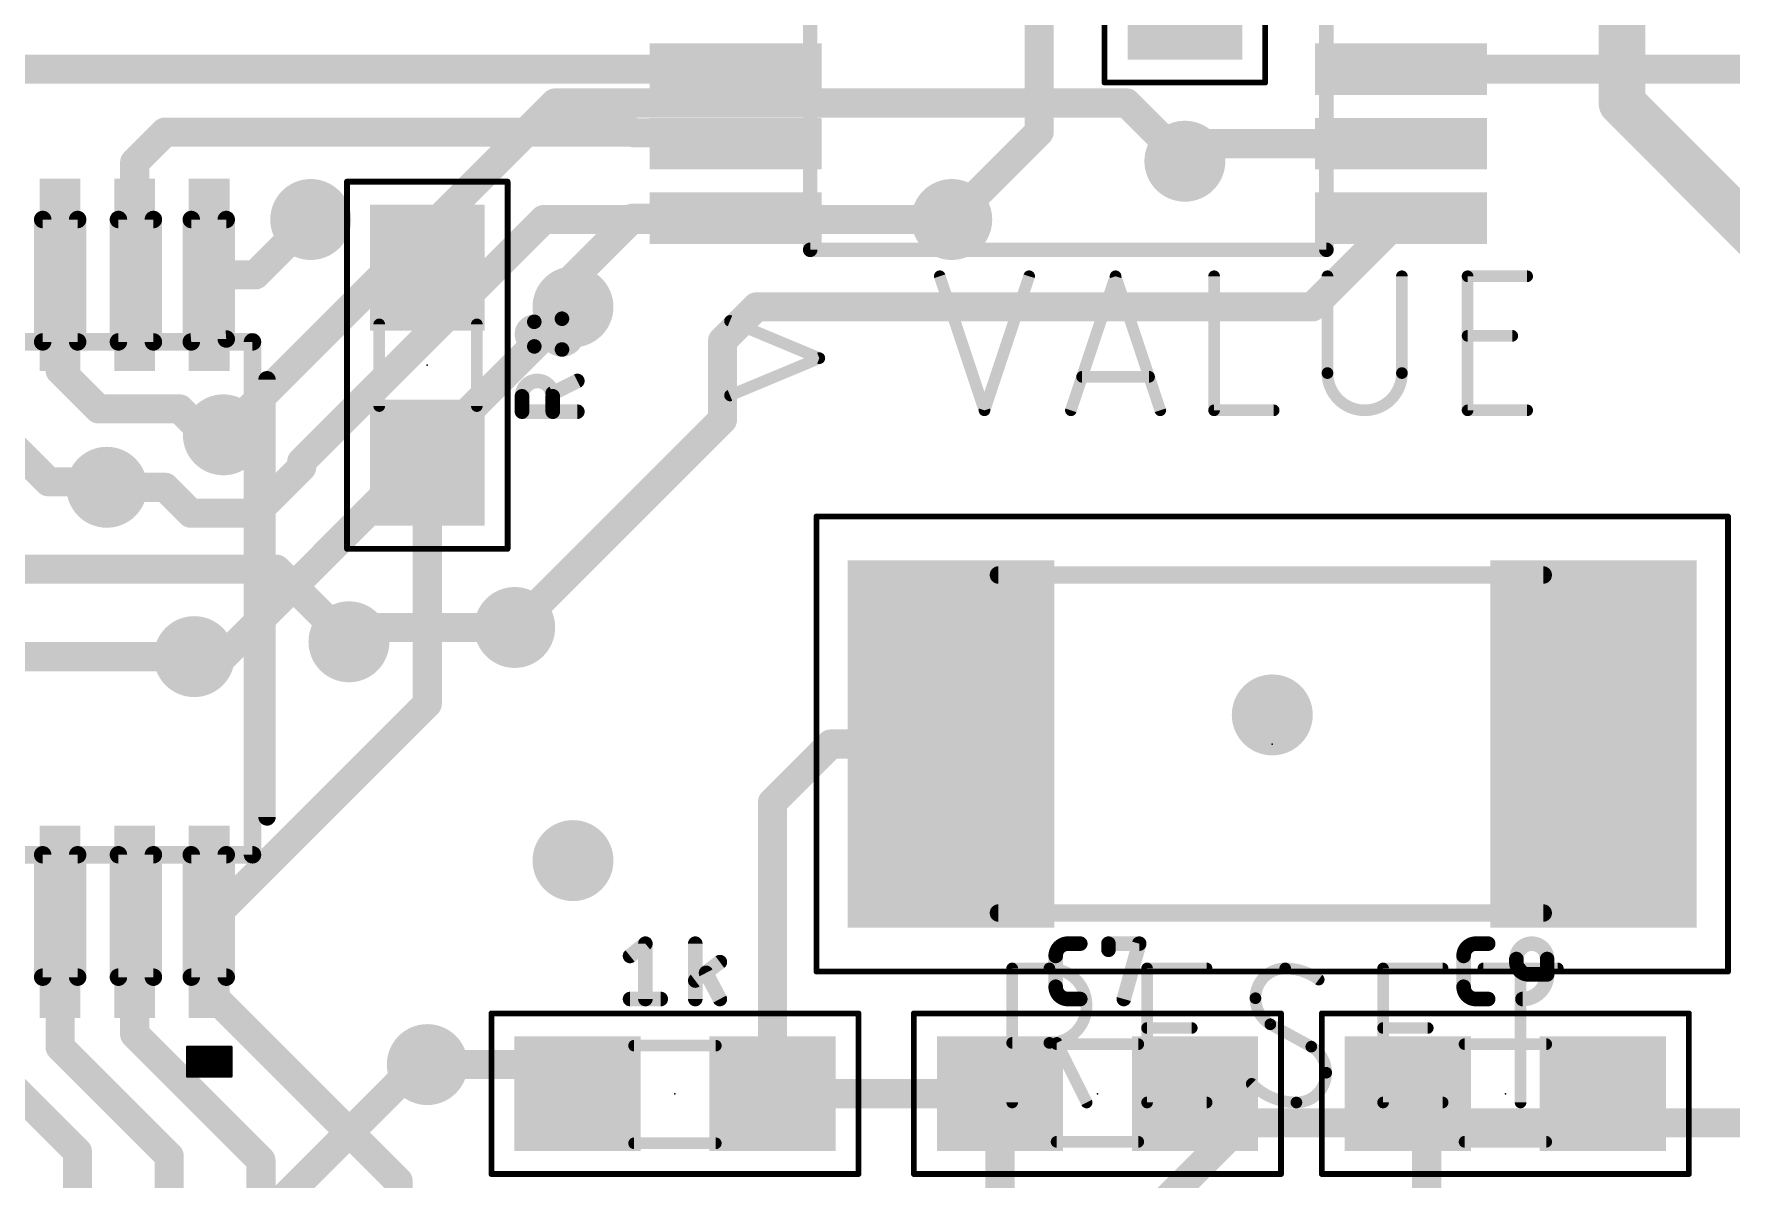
# Model space of a CAD drawing. Extents: x -0.3 to 81.4, y -1.5 to 30.2.
# Drawn here: x 36.96 to 51.75, y 15 to 24.99 of the extents above; entities that cross this region are included whole.
import ezdxf

# ---------------------------------------------------------------- set-up
doc = ezdxf.new("R2010")
doc.units = 0
for name, color, linetype in [('1', 12, 'CONTINUOUS'), ('16', 132, 'CONTINUOUS'), ('18', 110, 'CONTINUOUS'), ('21', 253, 'CONTINUOUS'), ('22', 253, 'CONTINUOUS'), ('23', 53, 'CONTINUOUS'), ('25', 253, 'CONTINUOUS'), ('27', 253, 'CONTINUOUS'), ('39', 12, 'CONTINUOUS'), ('40', 132, 'CONTINUOUS'), ('51', 253, 'CONTINUOUS')]:
    doc.layers.add(name, color=color, linetype=linetype)

# ---------------------------------------------------------------- blocks, each defined once
blk = doc.blocks.new('RECT')
blk.add_solid([(-0.5, -0.5), (0.5, -0.5), (-0.5, 0.5), (0.5, 0.5)])
blk = doc.blocks.new('ROUNDV')
at = {"const_width": 0.5}
blk.add_lwpolyline([(0, -0.25, 1), (0, 0.25, 1), (0, -0.25)], format="xyb", dxfattribs=at)

msp = doc.modelspace()

# ---------------------------------------------------------------- linework, layer by layer
at = {"layer": '1', "const_width": 0.254}
for points in [[(45.72, 24.13), (45.72, 25.4)], [(43.074, 24.679), (36.2309, 24.679)], [(48.874, 24.679), (68.031, 24.679)], [(37.835, 23.865), (38.1, 24.13)], [(38.1, 24.13), (42.181, 24.13)], [(42.181, 24.13), (42.1872, 24.1238)], [(42.1872, 24.1238), (42.9792, 24.1238)], [(42.9792, 24.1238), (43.074, 24.029)], [(44.958, 23.368), (45.72, 24.13)], [(46.99, 23.876), (47.143, 24.029)], [(47.143, 24.029), (48.874, 24.029)], [(37.835, 22.8854), (37.835, 23.865)], [(38.8874, 22.8854), (39.37, 23.368)], [(42.175, 23.379), (41.656, 22.86)], [(43.074, 23.379), (42.175, 23.379)], [(48.874, 23.379), (48.101, 22.606)], [(37.185, 22.8854), (37.185, 22.0524)], [(38.485, 22.8854), (38.8874, 22.8854)], [(41.656, 22.86), (41.656, 22.606)], [(43.255, 22.606), (42.9598, 22.3108)], [(48.101, 22.606), (43.255, 22.606)], [(42.9598, 22.3108), (42.9598, 21.6238)], [(37.185, 22.0524), (37.5204, 21.717)], [(37.5204, 21.717), (38.227, 21.717)], [(38.227, 21.717), (38.4528, 21.4912)], [(42.9598, 21.6238), (41.148, 19.812)], [(36.576, 21.59), (37.084, 21.082)], [(38.4528, 21.4912), (38.608, 21.4912)], [(36.83, 20.32), (35.885, 21.265)], [(40.386, 19.1476), (40.386, 21.248)], [(37.084, 21.082), (37.338, 21.082)], [(37.338, 21.082), (37.386, 21.034)], [(37.386, 21.034), (37.592, 21.034)], [(39.0701, 20.32), (36.83, 20.32)], [(39.703, 19.6871), (39.0701, 20.32)], [(38.354, 19.558), (36.0634, 19.558)], [(38.485, 17.2466), (40.386, 19.1476)], [(43.395, 18.288), (43.903, 18.796)], [(43.903, 18.796), (44.952, 18.796)], [(43.395, 15.748), (43.395, 18.288)], [(37.185, 16.155), (37.185, 17.2466)], [(37.835, 16.267), (37.835, 17.2466)], [(38.485, 17.2466), (38.485, 16.633)], [(38.485, 16.633), (40.132, 14.986)], [(38.136, 15.204), (37.185, 16.155)], [(38.936, 15.166), (37.835, 16.267)], [(37.336, 15.242), (36.535, 16.043)], [(40.386, 16.002), (41.441, 16.002)], [(41.441, 16.002), (41.695, 15.748)], [(43.395, 15.748), (45.378, 15.748)], [(45.378, 13.12), (45.378, 15.748)], [(49.0982, 15.5838), (48.934, 15.748)], [(49.0982, 11.33), (49.0982, 15.5838)], [(37.336, 14.15), (37.336, 15.242)], [(38.136, 14.15), (38.136, 15.204)], [(38.936, 14.15), (38.936, 15.166)], [(40.132, 14.986), (40.132, 14.029)]]:
    msp.add_lwpolyline(points, dxfattribs=at)
at = {"layer": '1', "const_width": 0.127}
for points in [[(43.074, 24.6155, 1), (43.074, 24.7425)], [(48.874, 24.7425, 1), (48.874, 24.6155)], [(38.1, 24.1935, 1), (38.1, 24.0665)], [(38.1449, 24.0851, 1), (38.0551, 24.1749)], [(42.2259, 24.1749, 1), (42.1361, 24.0851)], [(42.1872, 24.1873, 1), (42.1872, 24.0603)], [(42.1423, 24.0789, 1), (42.2321, 24.1687)], [(42.181, 24.0665, 1), (42.181, 24.1935)], [(43.0241, 24.1687, 1), (42.9343, 24.0789)], [(42.9792, 24.0603, 1), (42.9792, 24.1873)], [(43.0291, 23.9841, 1), (43.1189, 24.0739)], [(45.6565, 24.13, 1), (45.7835, 24.13)], [(45.7649, 24.0851, 1), (45.6751, 24.1749)], [(47.143, 24.0925, 1), (47.143, 23.9655)], [(47.1879, 23.9841, 1), (47.0981, 24.0739)], [(48.874, 23.9655, 1), (48.874, 24.0925)], [(37.8985, 23.865, 1), (37.7715, 23.865)], [(37.7901, 23.9099, 1), (37.8799, 23.8201)], [(46.9451, 23.9209, 1), (47.0349, 23.8311)], [(39.4149, 23.3231, 1), (39.3251, 23.4129)], [(42.175, 23.4425, 1), (42.175, 23.3155)], [(42.2199, 23.3341, 1), (42.1301, 23.4239)], [(43.074, 23.3155, 1), (43.074, 23.4425)], [(44.9131, 23.4129, 1), (45.0029, 23.3231)], [(48.9189, 23.3341, 1), (48.8291, 23.4239)], [(37.2485, 22.8854, 1), (37.1215, 22.8854)], [(37.7715, 22.8854, 1), (37.8985, 22.8854)], [(38.485, 22.9489, 1), (38.485, 22.8219)], [(38.8425, 22.9303, 1), (38.9323, 22.8405)], [(38.8874, 22.8219, 1), (38.8874, 22.9489)], [(41.7195, 22.86, 1), (41.5925, 22.86)], [(41.6111, 22.9049, 1), (41.7009, 22.8151)], [(41.5925, 22.606, 1), (41.7195, 22.606)], [(43.255, 22.6695, 1), (43.255, 22.5425)], [(43.2999, 22.5611, 1), (43.2101, 22.6509)], [(48.0561, 22.6509, 1), (48.1459, 22.5611)], [(48.101, 22.5425, 1), (48.101, 22.6695)], [(43.0233, 22.3108, 1), (42.8963, 22.3108)], [(42.9149, 22.3557, 1), (43.0047, 22.2659)], [(37.2299, 22.0973, 1), (37.1401, 22.0075)], [(37.1215, 22.0524, 1), (37.2485, 22.0524)], [(37.5204, 21.7805, 1), (37.5204, 21.6535)], [(37.4755, 21.6721, 1), (37.5653, 21.7619)], [(38.2719, 21.7619, 1), (38.1821, 21.6721)], [(38.227, 21.6535, 1), (38.227, 21.7805)], [(43.0047, 21.5789, 1), (42.9149, 21.6687)], [(38.4528, 21.5547, 1), (38.4528, 21.4277)], [(38.608, 21.4277, 1), (38.608, 21.5547)], [(42.8963, 21.6238, 1), (43.0233, 21.6238)], [(38.4079, 21.4463, 1), (38.4977, 21.5361)], [(40.4495, 21.248, 1), (40.3225, 21.248)], [(37.084, 21.1455, 1), (37.084, 21.0185)], [(37.0391, 21.0371, 1), (37.1289, 21.1269)], [(37.3829, 21.1269, 1), (37.2931, 21.0371)], [(37.386, 21.0975, 1), (37.386, 20.9705)], [(37.338, 21.0185, 1), (37.338, 21.1455)], [(37.592, 20.9705, 1), (37.592, 21.0975)], [(37.3411, 20.9891, 1), (37.4309, 21.0789)], [(39.115, 20.3649, 1), (39.0252, 20.2751)], [(39.0701, 20.2565, 1), (39.0701, 20.3835)], [(41.1031, 19.8569, 1), (41.1929, 19.7671)], [(38.354, 19.4945, 1), (38.354, 19.6215)], [(39.6581, 19.6422, 1), (39.7479, 19.732)], [(40.4309, 19.1027, 1), (40.3411, 19.1925)], [(40.3225, 19.1476, 1), (40.4495, 19.1476)], [(43.903, 18.8595, 1), (43.903, 18.7325)], [(43.9479, 18.7511, 1), (43.8581, 18.8409)], [(44.952, 18.7325, 1), (44.952, 18.8595)], [(43.4585, 18.288, 1), (43.3315, 18.288)], [(43.3501, 18.3329, 1), (43.4399, 18.2431)], [(37.2485, 17.2466, 1), (37.1215, 17.2466)], [(37.8985, 17.2466, 1), (37.7715, 17.2466)], [(38.5485, 17.2466, 1), (38.4215, 17.2466)], [(38.4401, 17.2915, 1), (38.5299, 17.2017)], [(38.5299, 16.6779, 1), (38.4401, 16.5881)], [(38.4215, 16.633, 1), (38.5485, 16.633)], [(37.2299, 16.1999, 1), (37.1401, 16.1101)], [(37.8799, 16.3119, 1), (37.7901, 16.2221)], [(37.7715, 16.267, 1), (37.8985, 16.267)], [(37.1215, 16.155, 1), (37.2485, 16.155)], [(40.386, 16.0655, 1), (40.386, 15.9385)], [(41.4859, 16.0469, 1), (41.3961, 15.9571)], [(41.441, 15.9385, 1), (41.441, 16.0655)], [(41.6501, 15.7031, 1), (41.7399, 15.7929)], [(43.395, 15.8115, 1), (43.395, 15.6845)], [(45.4415, 15.748, 1), (45.3145, 15.748)], [(45.378, 15.6845, 1), (45.378, 15.8115)], [(48.9789, 15.7929, 1), (48.8891, 15.7031)], [(43.3315, 15.748, 1), (43.4585, 15.748)], [(49.1617, 15.5838, 1), (49.0347, 15.5838)], [(49.0533, 15.5389, 1), (49.1431, 15.6287)], [(37.3995, 15.242, 1), (37.2725, 15.242)], [(37.2911, 15.1971, 1), (37.3809, 15.2869)], [(38.1995, 15.204, 1), (38.0725, 15.204)], [(38.0911, 15.1591, 1), (38.1809, 15.2489)], [(38.9995, 15.166, 1), (38.8725, 15.166)], [(38.8911, 15.1211, 1), (38.9809, 15.2109)], [(40.1955, 14.986, 1), (40.0685, 14.986)], [(40.0871, 14.9411, 1), (40.1769, 15.0309)]]:
    msp.add_lwpolyline(points, format="xyb", dxfattribs=at)
at = {"layer": '16'}
for points, const_width in [([(50.8, 26.67), (50.8, 24.384)], 0.4064), ([(50.8, 24.384), (52.324, 22.86)], 0.4064), ([(38.608, 21.4912), (41.5008, 24.384)], 0.254), ([(41.5008, 24.384), (46.482, 24.384)], 0.254), ([(46.482, 24.384), (46.99, 23.876)], 0.254), ([(39.291, 21.257), (41.402, 23.368)], 0.254), ([(41.402, 23.368), (44.958, 23.368)], 0.254), ([(41.656, 22.606), (38.481, 19.431)], 0.254), ([(38.8909, 20.8082), (39.291, 21.2083)], 0.254), ([(39.291, 21.2083), (39.291, 21.257)], 0.254), ([(37.592, 21.034), (38.0993, 21.034)], 0.254), ([(38.0993, 21.034), (38.3251, 20.8082)], 0.254), ([(38.3251, 20.8082), (38.8909, 20.8082)], 0.254), ([(39.878, 19.812), (39.7531, 19.6871)], 0.254), ([(41.148, 19.812), (39.878, 19.812)], 0.254), ([(38.481, 19.431), (38.354, 19.558)], 0.254), ([(39.7531, 19.6871), (39.703, 19.6871)], 0.254), ([(36.996, 12.7), (40.298, 16.002)], 0.254), ([(40.386, 16.002), (40.298, 16.002)], 0.254), ([(44.704, 12.7), (47.498, 15.494)], 0.254), ([(47.498, 15.494), (54.528, 15.494)], 0.254)]:
    msp.add_lwpolyline(points, dxfattribs=dict(at, const_width=const_width))
for points, const_width in [([(50.8718, 24.4558, 1), (50.7282, 24.3122)], 0.2032), ([(41.5008, 24.4475, 1), (41.5008, 24.3205)], 0.127), ([(41.5457, 24.3391, 1), (41.4559, 24.4289)], 0.127), ([(46.5269, 24.4289, 1), (46.4371, 24.3391)], 0.127), ([(46.482, 24.3205, 1), (46.482, 24.4475)], 0.127), ([(50.6984, 24.384, 1), (50.9016, 24.384)], 0.2032), ([(46.9451, 23.8311, 1), (47.0349, 23.9209)], 0.127), ([(41.402, 23.4315, 1), (41.402, 23.3045)], 0.127), ([(41.4469, 23.3231, 1), (41.3571, 23.4129)], 0.127), ([(44.958, 23.3045, 1), (44.958, 23.4315)], 0.127), ([(41.7009, 22.5611, 1), (41.6111, 22.6509)], 0.127), ([(38.5631, 21.5361, 1), (38.6529, 21.4463)], 0.127), ([(39.3545, 21.257, 1), (39.2275, 21.257)], 0.127), ([(39.2461, 21.3019, 1), (39.3359, 21.2121)], 0.127), ([(39.3359, 21.1634, 1), (39.2461, 21.2532)], 0.127), ([(37.592, 21.0975, 1), (37.592, 20.9705)], 0.127), ([(38.1442, 21.0789, 1), (38.0544, 20.9891)], 0.127), ([(38.0993, 20.9705, 1), (38.0993, 21.0975)], 0.127), ([(39.2275, 21.2083, 1), (39.3545, 21.2083)], 0.127), ([(38.3251, 20.8717, 1), (38.3251, 20.7447)], 0.127), ([(38.2802, 20.7633, 1), (38.37, 20.8531)], 0.127), ([(38.846, 20.8531, 1), (38.9358, 20.7633)], 0.127), ([(38.8909, 20.7447, 1), (38.8909, 20.8717)], 0.127), ([(39.878, 19.8755, 1), (39.878, 19.7485)], 0.127), ([(39.9229, 19.7671, 1), (39.8331, 19.8569)], 0.127), ([(41.148, 19.7485, 1), (41.148, 19.8755)], 0.127), ([(38.3989, 19.6029, 1), (38.3091, 19.5131)], 0.127), ([(39.703, 19.7506, 1), (39.703, 19.6236)], 0.127), ([(39.7082, 19.732, 1), (39.798, 19.6422)], 0.127), ([(39.7531, 19.6236, 1), (39.7531, 19.7506)], 0.127), ([(38.4361, 19.4759, 1), (38.5259, 19.3861)], 0.127), ([(38.4361, 19.3861, 1), (38.5259, 19.4759)], 0.127), ([(40.298, 16.0655, 1), (40.298, 15.9385)], 0.127), ([(40.3429, 15.9571, 1), (40.2531, 16.0469)], 0.127), ([(40.386, 15.9385, 1), (40.386, 16.0655)], 0.127), ([(47.498, 15.5575, 1), (47.498, 15.4305)], 0.127), ([(47.5429, 15.4491, 1), (47.4531, 15.5389)], 0.127)]:
    msp.add_lwpolyline(points, format="xyb", dxfattribs=dict(at, const_width=const_width))
at = {"layer": '21'}
for points, const_width in [([(38.989, 18.161), (38.989, 21.971)], 0.1524), ([(38.6755, 16.1544), (38.2945, 16.1544)], 0.0254), ([(38.2945, 16.1544), (38.2945, 15.9004)], 0.0254), ([(38.2945, 16.129), (38.6755, 16.129)], 0.0254), ([(38.6755, 15.9004), (38.6755, 16.1544)], 0.0254), ([(38.2945, 16.1036), (38.6755, 16.1036)], 0.0254), ([(38.2945, 16.0782), (38.6755, 16.0782)], 0.0254), ([(38.2945, 16.0528), (38.6755, 16.0528)], 0.0254), ([(38.2945, 16.0274), (38.6755, 16.0274)], 0.0254), ([(38.2945, 16.002), (38.6755, 16.002)], 0.0254), ([(38.2945, 15.9766), (38.6755, 15.9766)], 0.0254), ([(38.2945, 15.9512), (38.6755, 15.9512)], 0.0254), ([(38.2945, 15.9258), (38.6755, 15.9258)], 0.0254), ([(38.2945, 15.9004), (38.6755, 15.9004)], 0.0254), ([(38.2945, 15.9004), (38.6755, 15.9004)], 0.0254)]:
    msp.add_lwpolyline(points, dxfattribs=dict(at, const_width=const_width))
for points, const_width in [([(39.0271, 21.971, 1), (38.9509, 21.971)], 0.0762), ([(38.9509, 18.161, 1), (39.0271, 18.161)], 0.0762), ([(38.2945, 16.1608, 1), (38.2945, 16.1481)], 0.0127), ([(38.3008, 16.1544, 1), (38.2881, 16.1544)], 0.0127), ([(38.2945, 16.1354, 1), (38.2945, 16.1227)], 0.0127), ([(38.6818, 16.1544, 1), (38.6691, 16.1544)], 0.0127), ([(38.6755, 16.1481, 1), (38.6755, 16.1608)], 0.0127), ([(38.6755, 16.1227, 1), (38.6755, 16.1354)], 0.0127), ([(38.2945, 16.11, 1), (38.2945, 16.0972)], 0.0127), ([(38.2945, 16.0846, 1), (38.2945, 16.0719)], 0.0127), ([(38.2945, 16.0592, 1), (38.2945, 16.0465)], 0.0127), ([(38.2945, 16.0338, 1), (38.2945, 16.021)], 0.0127), ([(38.2945, 16.0084, 1), (38.2945, 15.9957)], 0.0127), ([(38.2945, 15.983, 1), (38.2945, 15.9703)], 0.0127), ([(38.6755, 16.0972, 1), (38.6755, 16.11)], 0.0127), ([(38.6755, 16.0719, 1), (38.6755, 16.0846)], 0.0127), ([(38.6755, 16.0465, 1), (38.6755, 16.0592)], 0.0127), ([(38.6755, 16.021, 1), (38.6755, 16.0338)], 0.0127), ([(38.6755, 15.9957, 1), (38.6755, 16.0084)], 0.0127), ([(38.6755, 15.9703, 1), (38.6755, 15.983)], 0.0127), ([(38.2945, 15.9322, 1), (38.2945, 15.9195)], 0.0127), ([(38.2945, 15.9068, 1), (38.2945, 15.8941)], 0.0127), ([(38.2945, 15.9068, 1), (38.2945, 15.8941)], 0.0127), ([(38.2881, 15.9004, 1), (38.3008, 15.9004)], 0.0127), ([(38.2945, 15.9575, 1), (38.2945, 15.9449)], 0.0127), ([(38.6691, 15.9004, 1), (38.6818, 15.9004)], 0.0127), ([(38.6755, 15.9449, 1), (38.6755, 15.9575)], 0.0127), ([(38.6755, 15.9195, 1), (38.6755, 15.9322)], 0.0127), ([(38.6755, 15.8941, 1), (38.6755, 15.9068)], 0.0127), ([(38.6755, 15.8941, 1), (38.6755, 15.9068)], 0.0127)]:
    msp.add_lwpolyline(points, format="xyb", dxfattribs=dict(at, const_width=const_width))
at = {"layer": '22', "const_width": 0.127}
for points in [[(43.724, 28.204), (43.724, 23.104)], [(48.224, 23.104), (48.224, 28.204)], [(43.724, 23.104), (48.224, 23.104)]]:
    msp.add_lwpolyline(points, dxfattribs=at)
at = {"layer": '22', "const_width": 0.0635}
for points in [[(43.724, 23.1358, 1), (43.724, 23.0723)], [(43.6923, 23.104, 1), (43.7558, 23.104)], [(48.1923, 23.104, 1), (48.2558, 23.104)], [(48.224, 23.0723, 1), (48.224, 23.1358)]]:
    msp.add_lwpolyline(points, format="xyb", dxfattribs=at)
at = {"layer": '23'}
for p in [(40.386, 22.098), (47.752, 18.796), (42.545, 15.748), (46.228, 15.748), (49.784, 15.748)]:
    msp.add_point(p, dxfattribs=at)
at = {"layer": '25'}
for points, const_width in [([(41.3187, 22.4764, 1), (41.3187, 22.2619)], 0.127), ([(41.3187, 22.2619, 1), (41.3187, 22.4764)], 0.127), ([(41.3187, 22.5081, 1), (41.3187, 22.4446)], 0.0635), ([(41.3187, 22.4446, 1), (41.3187, 22.5081)], 0.0635), ([(41.56, 22.5032, 1), (41.56, 22.2351)], 0.127), ([(41.56, 22.2351, 1), (41.56, 22.5032)], 0.127), ([(41.56, 22.5349, 1), (41.56, 22.4714)], 0.0635), ([(41.56, 22.4714, 1), (41.56, 22.5349)], 0.0635), ([(41.3187, 22.2936, 1), (41.3187, 22.2301)], 0.0635), ([(41.3187, 22.2301, 1), (41.3187, 22.2936)], 0.0635), ([(41.56, 22.2668, 1), (41.56, 22.2033)], 0.0635), ([(41.56, 22.2033, 1), (41.56, 22.2668)], 0.0635), ([(41.4796, 21.8269, 1), (41.2115, 21.8269)], 0.127), ([(41.4654, 21.8821, 1), (41.4938, 21.8253)], 0.0635), ([(41.7083, 21.9325, 1), (41.6799, 21.9893)], 0.0635), ([(41.2433, 21.8269, 1), (41.1797, 21.8269)], 0.0635), ([(41.1797, 21.8269, 1), (41.2433, 21.8269)], 0.0635), ([(41.2115, 21.7246, 1), (41.2115, 21.6611)], 0.0635), ([(41.5114, 21.8269, 1), (41.4479, 21.8269)], 0.0635), ([(41.4479, 21.8269, 1), (41.5114, 21.8269)], 0.0635), ([(41.6941, 21.6611, 1), (41.6941, 21.7246)], 0.0635), ([(41.1797, 21.6928, 1), (41.2433, 21.6928)], 0.0635), ([(41.4479, 21.6928, 1), (41.5114, 21.6928)], 0.0635), ([(45.9712, 17.0561, 0.4142), (45.8639, 16.9489)], 0.127), ([(45.9712, 17.0878, 1), (45.9712, 17.0244)], 0.0635), ([(45.9712, 17.0244, 1), (45.9712, 17.0878)], 0.0635), ([(46.0784, 17.0244, 1), (46.0784, 17.0878)], 0.0635), ([(46.3557, 17.0561, 1), (46.2922, 17.0561)], 0.0635), ([(46.2922, 17.0025, 1), (46.3557, 17.0025)], 0.0635), ([(46.324, 17.0878, 1), (46.324, 17.0244)], 0.0635), ([(46.6227, 17.0476, 1), (46.5615, 17.0646)], 0.0635), ([(46.5921, 17.0244, 1), (46.5921, 17.0878)], 0.0635), ([(49.5272, 17.0561, 0.4142), (49.4199, 16.9489)], 0.127), ([(49.5272, 17.0878, 1), (49.5272, 17.0244)], 0.0635), ([(49.5272, 17.0244, 1), (49.5272, 17.0878)], 0.0635), ([(49.6344, 17.0244, 1), (49.6344, 17.0878)], 0.0635), ([(50.1481, 16.922, 1), (49.88, 16.922)], 0.127), ([(45.5101, 16.8402, 1), (45.4593, 16.8402)], 0.0508), ([(45.4847, 16.8656, 1), (45.4847, 16.8148)], 0.0508), ([(45.8092, 16.1911, 1), (45.8092, 16.8402)], 0.1016), ([(45.8092, 16.8656, 1), (45.8092, 16.8148)], 0.0508), ([(45.8092, 16.8148, 1), (45.8092, 16.8656)], 0.0508), ([(45.8957, 16.9489, 1), (45.8322, 16.9489)], 0.0635), ([(45.8322, 16.9489, 1), (45.8957, 16.9489)], 0.0635), ([(46.6861, 16.8402, 1), (46.6353, 16.8402)], 0.0508), ([(46.6607, 16.8656, 1), (46.6607, 16.8148)], 0.0508), ([(47.1799, 16.8148, 1), (47.1799, 16.8656)], 0.0508), ([(47.8649, 16.8402, 0.4142), (47.6052, 16.5806)], 0.1016), ([(48.157, 16.7428, 0.1623), (47.8649, 16.8402)], 0.1016), ([(47.8649, 16.8656, 1), (47.8649, 16.8148)], 0.0508), ([(47.8649, 16.8148, 1), (47.8649, 16.8656)], 0.0508), ([(48.7435, 16.8402, 1), (48.6927, 16.8402)], 0.0508), ([(48.7181, 16.8656, 1), (48.7181, 16.8148)], 0.0508), ([(49.2373, 16.8148, 1), (49.2373, 16.8656)], 0.0508), ([(49.4517, 16.9489, 1), (49.3882, 16.9489)], 0.0635), ([(49.3882, 16.9489, 1), (49.4517, 16.9489)], 0.0635), ([(49.5921, 16.8656, 1), (49.5921, 16.8148)], 0.0508), ([(49.9117, 16.922, 1), (49.8482, 16.922)], 0.0635), ([(49.9117, 16.8952, 1), (49.8482, 16.8952)], 0.0635), ([(49.8482, 16.922, 1), (49.9117, 16.922)], 0.0635), ([(49.8482, 16.8952, 1), (49.9117, 16.8952)], 0.0635), ([(49.88, 16.8952, 0.4142), (49.9872, 16.788)], 0.127), ([(49.942, 16.8402, 1), (49.8912, 16.8402)], 0.0508), ([(50.1798, 16.922, 1), (50.1163, 16.922)], 0.0635), ([(50.1163, 16.922, 1), (50.1798, 16.922)], 0.0635), ([(50.2412, 16.8148, 1), (50.2412, 16.8656)], 0.0508), ([(45.8639, 16.6807, 0.4142), (45.9712, 16.5735)], 0.127), ([(45.8957, 16.6807, 1), (45.8322, 16.6807)], 0.0635), ([(48.1418, 16.7225, 1), (48.1722, 16.7632)], 0.0508), ([(49.4199, 16.6807, 0.4142), (49.5272, 16.5735)], 0.127), ([(49.4517, 16.6807, 1), (49.3882, 16.6807)], 0.0635), ([(49.9336, 16.5735, 0.4142), (50.1481, 16.788)], 0.127), ([(49.9872, 16.8197, 1), (49.9872, 16.7562)], 0.0635), ([(49.9872, 16.7562, 1), (49.9872, 16.8197)], 0.0635), ([(50.1798, 16.788, 1), (50.1163, 16.788)], 0.0635), ([(50.1163, 16.788, 1), (50.1798, 16.788)], 0.0635), ([(50.1481, 16.7562, 1), (50.1481, 16.8197)], 0.0635), ([(45.8322, 16.6807, 1), (45.8957, 16.6807)], 0.0635), ([(45.9712, 16.6052, 1), (45.9712, 16.5418)], 0.0635), ([(45.9712, 16.5418, 1), (45.9712, 16.6052)], 0.0635), ([(46.0784, 16.5418, 1), (46.0784, 16.6052)], 0.0635), ([(46.4274, 16.582, 1), (46.4886, 16.565)], 0.0635), ([(47.6052, 16.5806, 0.2656), (47.7351, 16.3534)], 0.1016), ([(47.6306, 16.5806, 1), (47.5798, 16.5806)], 0.0508), ([(47.5798, 16.5806, 1), (47.6306, 16.5806)], 0.0508), ([(49.3882, 16.6807, 1), (49.4517, 16.6807)], 0.0635), ([(49.5272, 16.6052, 1), (49.5272, 16.5418)], 0.0635), ([(49.5272, 16.5418, 1), (49.5272, 16.6052)], 0.0635), ([(49.6344, 16.5418, 1), (49.6344, 16.6052)], 0.0635), ([(49.9336, 16.6052, 1), (49.9336, 16.5418)], 0.0635), ([(46.6607, 16.3463, 1), (46.6607, 16.2955)], 0.0508), ([(47.0501, 16.2955, 1), (47.0501, 16.3463)], 0.0508), ([(47.7472, 16.3757, 1), (47.7229, 16.3311)], 0.0508), ([(47.7222, 16.3315, 1), (47.748, 16.3752)], 0.0508), ([(48.7181, 16.3463, 1), (48.7181, 16.2955)], 0.0508), ([(49.1075, 16.2955, 1), (49.1075, 16.3463)], 0.0508), ([(45.4847, 16.2165, 1), (45.4847, 16.1657)], 0.0508), ([(45.8092, 16.2165, 1), (45.8092, 16.1657)], 0.0508), ([(45.8092, 16.1657, 1), (45.8092, 16.2165)], 0.0508), ([(45.8968, 16.2024, 1), (45.8514, 16.1797)], 0.0508), ([(48.2219, 15.9314, 0.2656), (48.0921, 16.1586)], 0.1016), ([(48.105, 16.1805, 1), (48.0792, 16.1367)], 0.0508), ([(48.0799, 16.1363, 1), (48.1042, 16.1809)], 0.0508), ([(47.9623, 15.6718, 0.4142), (48.2219, 15.9314)], 0.1016), ([(48.2473, 15.9314, 1), (48.1965, 15.9314)], 0.0508), ([(47.5728, 15.8341, 0.2), (47.9623, 15.6718)], 0.1016), ([(47.5908, 15.852, 1), (47.5548, 15.8162)], 0.0508), ([(48.1965, 15.9314, 1), (48.2473, 15.9314)], 0.0508), ([(45.4593, 15.6718, 1), (45.5101, 15.6718)], 0.0508), ([(46.1111, 15.6604, 1), (46.1565, 15.6832)], 0.0508), ([(46.6607, 15.6972, 1), (46.6607, 15.6464)], 0.0508), ([(46.6353, 15.6718, 1), (46.6861, 15.6718)], 0.0508), ([(47.1799, 15.6464, 1), (47.1799, 15.6972)], 0.0508), ([(47.9623, 15.6972, 1), (47.9623, 15.6464)], 0.0508), ([(47.9623, 15.6464, 1), (47.9623, 15.6972)], 0.0508), ([(48.7181, 15.6972, 1), (48.7181, 15.6464)], 0.0508), ([(48.6927, 15.6718, 1), (48.7435, 15.6718)], 0.0508), ([(49.2373, 15.6464, 1), (49.2373, 15.6972)], 0.0508), ([(49.8912, 15.6718, 1), (49.942, 15.6718)], 0.0508)]:
    msp.add_lwpolyline(points, format="xyb", dxfattribs=dict(at, const_width=const_width))
for points, const_width in [([(41.6941, 21.9609), (41.4796, 21.8537)], 0.127), ([(41.2115, 21.6928), (41.2115, 21.8269)], 0.127), ([(41.6941, 21.6928), (41.2115, 21.6928)], 0.127), ([(41.4796, 21.8269), (41.4796, 21.6928)], 0.127), ([(45.9712, 17.0561), (46.0784, 17.0561)], 0.127), ([(46.324, 17.0025), (46.324, 17.0561)], 0.127), ([(46.324, 17.0561), (46.5921, 17.0561)], 0.127), ([(46.5921, 17.0561), (46.458, 16.5735)], 0.127), ([(49.5272, 17.0561), (49.6344, 17.0561)], 0.127), ([(45.4847, 15.6718), (45.4847, 16.8402)], 0.1016), ([(45.4847, 16.8402), (45.8092, 16.8402)], 0.1016), ([(45.8639, 16.6807), (45.8639, 16.9489)], 0.127), ([(46.6607, 15.6718), (46.6607, 16.8402)], 0.1016), ([(46.6607, 16.8402), (47.1799, 16.8402)], 0.1016), ([(48.7181, 15.6718), (48.7181, 16.8402)], 0.1016), ([(48.7181, 16.8402), (49.2373, 16.8402)], 0.1016), ([(49.4199, 16.6807), (49.4199, 16.9489)], 0.127), ([(49.5921, 16.8402), (50.2412, 16.8402)], 0.1016), ([(49.88, 16.8952), (49.88, 16.922)], 0.127), ([(49.9166, 15.6718), (49.9166, 16.8402)], 0.1016), ([(50.1481, 16.922), (50.1481, 16.788)], 0.127), ([(50.1481, 16.788), (49.9872, 16.788)], 0.127), ([(46.0784, 16.5735), (45.9712, 16.5735)], 0.127), ([(49.6344, 16.5735), (49.5272, 16.5735)], 0.127), ([(46.6607, 16.3209), (47.0501, 16.3209)], 0.1016), ([(48.0921, 16.1586), (47.7351, 16.3534)], 0.1016), ([(48.7181, 16.3209), (49.1075, 16.3209)], 0.1016), ([(45.8092, 16.1911), (45.4847, 16.1911)], 0.1016), ([(46.1338, 15.6718), (45.8741, 16.1911)], 0.1016), ([(47.1799, 15.6718), (46.6607, 15.6718)], 0.1016), ([(49.2373, 15.6718), (48.7181, 15.6718)], 0.1016)]:
    msp.add_lwpolyline(points, dxfattribs=dict(at, const_width=const_width))
at = {"layer": '27'}
for points, const_width in [([(44.8536, 22.8732), (45.2431, 21.7048)], 0.1016), ([(45.2431, 21.7048), (45.6325, 22.8732)], 0.1016), ([(45.9966, 21.7048), (46.3861, 22.8732)], 0.1016), ([(46.3861, 22.8732), (46.7755, 21.7048)], 0.1016), ([(47.2449, 22.8732), (47.2449, 21.7048)], 0.1016), ([(48.2332, 22.8732), (48.2332, 22.0294)], 0.1016), ([(48.8823, 22.0294), (48.8823, 22.8732)], 0.1016), ([(49.4547, 21.7048), (49.4547, 22.8732)], 0.1016), ([(49.4547, 22.8732), (49.974, 22.8732)], 0.1016), ([(43.0248, 22.4837), (43.8037, 22.1592)], 0.1016), ([(49.4547, 22.3539), (49.8441, 22.3539)], 0.1016), ([(43.8037, 22.1592), (43.0248, 21.8346)], 0.1016), ([(46.6782, 21.9969), (46.094, 21.9969)], 0.1016), ([(47.2449, 21.7048), (47.7642, 21.7048)], 0.1016), ([(49.974, 21.7048), (49.4547, 21.7048)], 0.1016), ([(42.1533, 16.9489), (42.2874, 17.0561)], 0.127), ([(42.2874, 17.0561), (42.2874, 16.5735)], 0.127), ([(42.7222, 16.5735), (42.7222, 17.0561)], 0.127), ([(42.9367, 16.8952), (42.7222, 16.7344)], 0.127), ([(42.9367, 16.5735), (42.816, 16.8014)], 0.127), ([(42.1533, 16.5735), (42.4214, 16.5735)], 0.127)]:
    msp.add_lwpolyline(points, dxfattribs=dict(at, const_width=const_width))
for points, const_width in [([(44.8777, 22.8812, 1), (44.8295, 22.8652)], 0.0508), ([(45.6566, 22.8652, 1), (45.6084, 22.8812)], 0.0508), ([(46.4102, 22.8812, 1), (46.362, 22.8652)], 0.0508), ([(46.4102, 22.8652, 1), (46.362, 22.8812)], 0.0508), ([(47.2703, 22.8732, 1), (47.2195, 22.8732)], 0.0508), ([(48.2586, 22.8732, 1), (48.2078, 22.8732)], 0.0508), ([(48.9077, 22.8732, 1), (48.8569, 22.8732)], 0.0508), ([(49.4801, 22.8732, 1), (49.4293, 22.8732)], 0.0508), ([(49.4547, 22.8986, 1), (49.4547, 22.8478)], 0.0508), ([(49.974, 22.8478, 1), (49.974, 22.8986)], 0.0508), ([(43.0346, 22.5072, 1), (43.015, 22.4603)], 0.0508), ([(49.4547, 22.3793, 1), (49.4547, 22.3285)], 0.0508), ([(49.8441, 22.3285, 1), (49.8441, 22.3793)], 0.0508), ([(43.8135, 22.1357, 1), (43.794, 22.1826)], 0.0508), ([(43.794, 22.1357, 1), (43.8135, 22.1826)], 0.0508), ([(46.094, 22.0223, 1), (46.094, 21.9715)], 0.0508), ([(46.6782, 21.9715, 1), (46.6782, 22.0223)], 0.0508), ([(48.2332, 22.0294, 1), (48.8823, 22.0294)], 0.1016), ([(48.2586, 22.0294, 1), (48.2078, 22.0294)], 0.0508), ([(48.2078, 22.0294, 1), (48.2586, 22.0294)], 0.0508), ([(48.9077, 22.0294, 1), (48.8569, 22.0294)], 0.0508), ([(48.8569, 22.0294, 1), (48.9077, 22.0294)], 0.0508), ([(43.015, 21.8581, 1), (43.0346, 21.8112)], 0.0508), ([(47.2449, 21.7302, 1), (47.2449, 21.6794)], 0.0508), ([(47.7642, 21.6794, 1), (47.7642, 21.7302)], 0.0508), ([(49.4547, 21.7302, 1), (49.4547, 21.6794)], 0.0508), ([(49.974, 21.6794, 1), (49.974, 21.7302)], 0.0508), ([(45.219, 21.7128, 1), (45.2672, 21.6968)], 0.0508), ([(45.219, 21.6968, 1), (45.2672, 21.7128)], 0.0508), ([(45.9725, 21.7128, 1), (46.0207, 21.6968)], 0.0508), ([(46.7514, 21.6968, 1), (46.7996, 21.7128)], 0.0508), ([(47.2195, 21.7048, 1), (47.2703, 21.7048)], 0.0508), ([(49.4293, 21.7048, 1), (49.4801, 21.7048)], 0.0508), ([(42.3191, 17.0561, 1), (42.2556, 17.0561)], 0.0635), ([(42.3072, 17.0313, 1), (42.2675, 17.0809)], 0.0635), ([(42.7539, 17.0561, 1), (42.6904, 17.0561)], 0.0635), ([(42.1335, 16.9736, 1), (42.1732, 16.9241)], 0.0635), ([(42.9557, 16.8698, 1), (42.9176, 16.9206)], 0.0635), ([(42.7031, 16.7598, 1), (42.7412, 16.709)], 0.0635), ([(42.8441, 16.8162, 1), (42.788, 16.7865)], 0.0635), ([(42.1533, 16.6052, 1), (42.1533, 16.5418)], 0.0635), ([(42.2556, 16.5735, 1), (42.3191, 16.5735)], 0.0635), ([(42.4214, 16.5418, 1), (42.4214, 16.6052)], 0.0635), ([(42.6904, 16.5735, 1), (42.7539, 16.5735)], 0.0635), ([(42.9086, 16.5586, 1), (42.9647, 16.5884)], 0.0635)]:
    msp.add_lwpolyline(points, format="xyb", dxfattribs=dict(at, const_width=const_width))
at = {"layer": '39', "const_width": 0.0508}
for points in [[(39.686, 20.498), (39.686, 23.698)], [(39.686, 23.698), (41.086, 23.698)], [(41.086, 23.698), (41.086, 20.498)], [(43.779, 16.813), (43.779, 20.779)], [(43.779, 20.779), (51.725, 20.779)], [(51.725, 20.779), (51.725, 16.813)], [(41.086, 20.498), (39.686, 20.498)], [(51.725, 16.813), (43.779, 16.813)], [(40.945, 15.048), (40.945, 16.448)], [(40.945, 16.448), (44.145, 16.448)], [(44.145, 16.448), (44.145, 15.048)], [(44.628, 16.448), (47.828, 16.448)], [(44.628, 15.048), (44.628, 16.448)], [(47.828, 16.448), (47.828, 15.048)], [(48.184, 16.448), (51.384, 16.448)], [(48.184, 15.048), (48.184, 16.448)], [(51.384, 16.448), (51.384, 15.048)], [(44.145, 15.048), (40.945, 15.048)], [(47.828, 15.048), (44.628, 15.048)], [(51.384, 15.048), (48.184, 15.048)]]:
    msp.add_lwpolyline(points, dxfattribs=at)
at = {"layer": '39', "const_width": 0.0254}
for points in [[(39.6987, 23.698, 1), (39.6733, 23.698)], [(39.686, 23.7107, 1), (39.686, 23.6853)], [(41.0987, 23.698, 1), (41.0733, 23.698)], [(41.086, 23.6853, 1), (41.086, 23.7107)], [(43.7917, 20.779, 1), (43.7663, 20.779)], [(43.779, 20.7917, 1), (43.779, 20.7663)], [(51.7377, 20.779, 1), (51.7123, 20.779)], [(51.725, 20.7663, 1), (51.725, 20.7917)], [(39.686, 20.5107, 1), (39.686, 20.4853)], [(39.6733, 20.498, 1), (39.6987, 20.498)], [(41.0733, 20.498, 1), (41.0987, 20.498)], [(41.086, 20.4853, 1), (41.086, 20.5107)], [(43.779, 16.8257, 1), (43.779, 16.8003)], [(43.7663, 16.813, 1), (43.7917, 16.813)], [(51.7123, 16.813, 1), (51.7377, 16.813)], [(51.725, 16.8003, 1), (51.725, 16.8257)], [(40.9577, 16.448, 1), (40.9323, 16.448)], [(40.945, 16.4607, 1), (40.945, 16.4353)], [(44.1577, 16.448, 1), (44.1323, 16.448)], [(44.145, 16.4353, 1), (44.145, 16.4607)], [(44.628, 16.4607, 1), (44.628, 16.4353)], [(44.6407, 16.448, 1), (44.6153, 16.448)], [(47.8407, 16.448, 1), (47.8153, 16.448)], [(47.828, 16.4353, 1), (47.828, 16.4607)], [(48.184, 16.4607, 1), (48.184, 16.4353)], [(48.1967, 16.448, 1), (48.1713, 16.448)], [(51.3967, 16.448, 1), (51.3713, 16.448)], [(51.384, 16.4353, 1), (51.384, 16.4607)], [(40.945, 15.0607, 1), (40.945, 15.0353)], [(40.9323, 15.048, 1), (40.9577, 15.048)], [(44.1323, 15.048, 1), (44.1577, 15.048)], [(44.145, 15.0353, 1), (44.145, 15.0607)], [(44.628, 15.0607, 1), (44.628, 15.0353)], [(44.6153, 15.048, 1), (44.6407, 15.048)], [(47.8153, 15.048, 1), (47.8407, 15.048)], [(47.828, 15.0353, 1), (47.828, 15.0607)], [(48.184, 15.0607, 1), (48.184, 15.0353)], [(48.1713, 15.048, 1), (48.1967, 15.048)], [(51.3713, 15.048, 1), (51.3967, 15.048)], [(51.384, 15.0353, 1), (51.384, 15.0607)]]:
    msp.add_lwpolyline(points, format="xyb", dxfattribs=at)
at = {"layer": '40', "const_width": 0.0508}
for points in [[(46.29, 27.762), (46.29, 24.562)], [(47.69, 24.562), (47.69, 27.762)], [(46.29, 24.562), (47.69, 24.562)]]:
    msp.add_lwpolyline(points, dxfattribs=at)
at = {"layer": '40', "const_width": 0.0254}
for points in [[(46.29, 24.5747, 1), (46.29, 24.5493)], [(46.2773, 24.562, 1), (46.3027, 24.562)], [(47.6773, 24.562, 1), (47.7027, 24.562)], [(47.69, 24.5493, 1), (47.69, 24.5747)]]:
    msp.add_lwpolyline(points, format="xyb", dxfattribs=at)
at = {"layer": '51'}
for points, const_width in [([(37.338, 23.368), (37.0332, 23.368)], 0.1524), ([(37.0332, 23.368), (37.0332, 22.3012)], 0.1524), ([(37.338, 22.3012), (37.338, 23.368)], 0.1524), ([(37.9984, 23.368), (37.6936, 23.368)], 0.1524), ([(37.6936, 23.368), (37.6936, 22.3012)], 0.1524), ([(37.9984, 22.3012), (37.9984, 23.368)], 0.1524), ([(38.6334, 23.368), (38.3286, 23.368)], 0.1524), ([(38.3286, 23.368), (38.3286, 22.3012)], 0.1524), ([(38.6334, 22.3266), (38.6334, 23.368)], 0.1524), ([(39.967, 22.454), (39.967, 21.742)], 0.1016), ([(40.818, 22.454), (40.818, 21.742)], 0.1016), ([(38.862, 22.3012), (32.258, 22.3012)], 0.1524), ([(37.0332, 22.3012), (37.338, 22.3012)], 0.1524), ([(37.6936, 22.3012), (37.9984, 22.3012)], 0.1524), ([(38.3286, 22.3012), (38.6334, 22.3266)], 0.1524), ([(38.862, 17.8308), (38.862, 22.3012)], 0.1524), ([(50.114, 20.269), (45.365, 20.269)], 0.1524), ([(32.258, 17.8308), (38.862, 17.8308)], 0.1524), ([(37.338, 17.8308), (37.0332, 17.8308)], 0.1524), ([(37.0332, 17.8308), (37.0332, 16.764)], 0.1524), ([(37.338, 16.764), (37.338, 17.8308)], 0.1524), ([(37.9984, 17.8308), (37.6936, 17.8308)], 0.1524), ([(37.6936, 17.8308), (37.6936, 16.764)], 0.1524), ([(37.9984, 16.764), (37.9984, 17.8308)], 0.1524), ([(38.6334, 17.8308), (38.3286, 17.8308)], 0.1524), ([(38.3286, 17.8308), (38.3286, 16.764)], 0.1524), ([(38.6334, 16.764), (38.6334, 17.8308)], 0.1524), ([(50.114, 17.323), (45.365, 17.323)], 0.1524), ([(37.0332, 16.764), (37.338, 16.764)], 0.1524), ([(37.6936, 16.764), (37.9984, 16.764)], 0.1524), ([(38.3286, 16.764), (38.6334, 16.764)], 0.1524), ([(42.901, 16.167), (42.189, 16.167)], 0.1016), ([(45.872, 16.18), (46.584, 16.18)], 0.1016), ([(49.428, 16.18), (50.14, 16.18)], 0.1016), ([(42.901, 15.316), (42.189, 15.316)], 0.1016), ([(45.872, 15.329), (46.584, 15.329)], 0.1016), ([(49.428, 15.329), (50.14, 15.329)], 0.1016)]:
    msp.add_lwpolyline(points, dxfattribs=dict(at, const_width=const_width))
for points, const_width in [([(37.0332, 23.4061, 1), (37.0332, 23.3299)], 0.0762), ([(37.0713, 23.368, 1), (36.9951, 23.368)], 0.0762), ([(37.3761, 23.368, 1), (37.2999, 23.368)], 0.0762), ([(37.338, 23.3299, 1), (37.338, 23.4061)], 0.0762), ([(37.6936, 23.4061, 1), (37.6936, 23.3299)], 0.0762), ([(37.7317, 23.368, 1), (37.6555, 23.368)], 0.0762), ([(38.0365, 23.368, 1), (37.9603, 23.368)], 0.0762), ([(37.9984, 23.3299, 1), (37.9984, 23.4061)], 0.0762), ([(38.3286, 23.4061, 1), (38.3286, 23.3299)], 0.0762), ([(38.3667, 23.368, 1), (38.2905, 23.368)], 0.0762), ([(38.6715, 23.368, 1), (38.5953, 23.368)], 0.0762), ([(38.6334, 23.3299, 1), (38.6334, 23.4061)], 0.0762), ([(39.9924, 22.454, 1), (39.9416, 22.454)], 0.0508), ([(40.8434, 22.454, 1), (40.7926, 22.454)], 0.0508), ([(37.0332, 22.3393, 1), (37.0332, 22.2631)], 0.0762), ([(37.338, 22.2631, 1), (37.338, 22.3393)], 0.0762), ([(37.6936, 22.3393, 1), (37.6936, 22.2631)], 0.0762), ([(37.9984, 22.2631, 1), (37.9984, 22.3393)], 0.0762), ([(38.3254, 22.3392, 1), (38.3318, 22.2632)], 0.0762), ([(38.5953, 22.3266, 1), (38.6715, 22.3266)], 0.0762), ([(38.6366, 22.2886, 1), (38.6302, 22.3646)], 0.0762), ([(38.9001, 22.3012, 1), (38.8239, 22.3012)], 0.0762), ([(38.862, 22.2631, 1), (38.862, 22.3393)], 0.0762), ([(36.9951, 22.3012, 1), (37.0713, 22.3012)], 0.0762), ([(37.2999, 22.3012, 1), (37.3761, 22.3012)], 0.0762), ([(37.6555, 22.3012, 1), (37.7317, 22.3012)], 0.0762), ([(37.9603, 22.3012, 1), (38.0365, 22.3012)], 0.0762), ([(38.2905, 22.3012, 1), (38.3667, 22.3012)], 0.0762), ([(39.9416, 21.742, 1), (39.9924, 21.742)], 0.0508), ([(40.7926, 21.742, 1), (40.8434, 21.742)], 0.0508), ([(45.365, 20.3071, 1), (45.365, 20.2309)], 0.0762), ([(50.114, 20.2309, 1), (50.114, 20.3071)], 0.0762), ([(37.0332, 17.8689, 1), (37.0332, 17.7927)], 0.0762), ([(37.0713, 17.8308, 1), (36.9951, 17.8308)], 0.0762), ([(37.3761, 17.8308, 1), (37.2999, 17.8308)], 0.0762), ([(37.338, 17.7927, 1), (37.338, 17.8689)], 0.0762), ([(37.6936, 17.8689, 1), (37.6936, 17.7927)], 0.0762), ([(37.7317, 17.8308, 1), (37.6555, 17.8308)], 0.0762), ([(38.0365, 17.8308, 1), (37.9603, 17.8308)], 0.0762), ([(37.9984, 17.7927, 1), (37.9984, 17.8689)], 0.0762), ([(38.3286, 17.8689, 1), (38.3286, 17.7927)], 0.0762), ([(38.3667, 17.8308, 1), (38.2905, 17.8308)], 0.0762), ([(38.6715, 17.8308, 1), (38.5953, 17.8308)], 0.0762), ([(38.6334, 17.7927, 1), (38.6334, 17.8689)], 0.0762), ([(38.862, 17.7927, 1), (38.862, 17.8689)], 0.0762), ([(38.8239, 17.8308, 1), (38.9001, 17.8308)], 0.0762), ([(45.365, 17.3611, 1), (45.365, 17.2849)], 0.0762), ([(50.114, 17.2849, 1), (50.114, 17.3611)], 0.0762), ([(37.0332, 16.8021, 1), (37.0332, 16.7259)], 0.0762), ([(36.9951, 16.764, 1), (37.0713, 16.764)], 0.0762), ([(37.2999, 16.764, 1), (37.3761, 16.764)], 0.0762), ([(37.338, 16.7259, 1), (37.338, 16.8021)], 0.0762), ([(37.6936, 16.8021, 1), (37.6936, 16.7259)], 0.0762), ([(37.6555, 16.764, 1), (37.7317, 16.764)], 0.0762), ([(37.9603, 16.764, 1), (38.0365, 16.764)], 0.0762), ([(37.9984, 16.7259, 1), (37.9984, 16.8021)], 0.0762), ([(38.3286, 16.8021, 1), (38.3286, 16.7259)], 0.0762), ([(38.2905, 16.764, 1), (38.3667, 16.764)], 0.0762), ([(38.5953, 16.764, 1), (38.6715, 16.764)], 0.0762), ([(38.6334, 16.7259, 1), (38.6334, 16.8021)], 0.0762), ([(42.189, 16.1924, 1), (42.189, 16.1416)], 0.0508), ([(42.901, 16.1416, 1), (42.901, 16.1924)], 0.0508), ([(45.872, 16.2054, 1), (45.872, 16.1546)], 0.0508), ([(46.584, 16.1546, 1), (46.584, 16.2054)], 0.0508), ([(49.428, 16.2054, 1), (49.428, 16.1546)], 0.0508), ([(50.14, 16.1546, 1), (50.14, 16.2054)], 0.0508), ([(42.189, 15.3414, 1), (42.189, 15.2906)], 0.0508), ([(42.901, 15.2906, 1), (42.901, 15.3414)], 0.0508), ([(45.872, 15.3544, 1), (45.872, 15.3036)], 0.0508), ([(46.584, 15.3036, 1), (46.584, 15.3544)], 0.0508), ([(49.428, 15.3544, 1), (49.428, 15.3036)], 0.0508), ([(50.14, 15.3036, 1), (50.14, 15.3544)], 0.0508)]:
    msp.add_lwpolyline(points, format="xyb", dxfattribs=dict(at, const_width=const_width))

# ---------------------------------------------------------------- block references
at = {"layer": '1', "xscale": 1.5, "yscale": 0.45}
for p in [(43.074, 24.679), (48.874, 24.679), (43.074, 24.029), (48.874, 24.029), (43.074, 23.379), (48.874, 23.379)]:
    msp.add_blockref('RECT', p, dxfattribs=at)
at = {"layer": '1'}
for p, xscale, yscale, rotation in [((37.185, 22.8854), 1.6764, 0.3556, 90), ((37.835, 22.8854), 1.6764, 0.3556, 90), ((38.485, 22.8854), 1.6764, 0.3556, 90), ((44.952, 18.796), 1.8, 3.2, 180), ((50.552, 18.796), 1.8, 3.2, 180), ((37.185, 17.2466), 1.6764, 0.3556, 90), ((37.835, 17.2466), 1.6764, 0.3556, 90), ((38.485, 17.2466), 1.6764, 0.3556, 90)]:
    msp.add_blockref('RECT', p, dxfattribs=dict(at, xscale=xscale, yscale=yscale, rotation=rotation))
at = {"layer": '1', "xscale": 1.1}
for p, rotation in [((40.386, 22.948), 270), ((40.386, 21.248), 270), ((41.695, 15.748), 180), ((43.395, 15.748), 180)]:
    msp.add_blockref('RECT', p, dxfattribs=dict(at, rotation=rotation))
for p in [(45.378, 15.748), (47.078, 15.748), (48.934, 15.748), (50.634, 15.748)]:
    msp.add_blockref('RECT', p, dxfattribs=at)
at = {"layer": '16', "xscale": 1.1, "rotation": 270}
msp.add_blockref('RECT', (46.99, 25.312), dxfattribs=at)
at = {"layer": '18', "xscale": 0.7056, "yscale": 0.7056}
for p in [(46.99, 23.876), (46.99, 23.876), (39.37, 23.368), (39.37, 23.368), (44.958, 23.368), (44.958, 23.368), (41.656, 22.606), (41.656, 22.606), (38.608, 21.4912), (38.608, 21.4912), (37.592, 21.034), (37.592, 21.034), (41.148, 19.812), (41.148, 19.812), (39.703, 19.6871), (39.703, 19.6871), (38.354, 19.558), (38.354, 19.558), (47.752, 19.05), (47.752, 19.05), (41.656, 17.78), (41.656, 17.78), (40.386, 16.002), (40.386, 16.002)]:
    msp.add_blockref('ROUNDV', p, dxfattribs=at)
at = {"layer": '51'}
for p, xscale, yscale, rotation in [((40.3911, 22.6862), 0.5001, 0.95, 270), ((40.3911, 21.5177), 0.5001, 0.95, 270), ((44.9649, 18.7954), 0.8499, 3.1001, 180), ((50.5275, 18.7954), 0.8499, 3.1001, 180), ((41.9648, 15.7429), 0.5001, 0.95, 180), ((43.1332, 15.7429), 0.5001, 0.95, 180)]:
    msp.add_blockref('RECT', p, dxfattribs=dict(at, xscale=xscale, yscale=yscale, rotation=rotation))
at = {"layer": '51', "xscale": 0.5001, "yscale": 0.95}
for p in [(45.6399, 15.7531), (46.8083, 15.7531), (49.1959, 15.7531), (50.3643, 15.7531)]:
    msp.add_blockref('RECT', p, dxfattribs=at)

doc.saveas('drawing.dxf')
